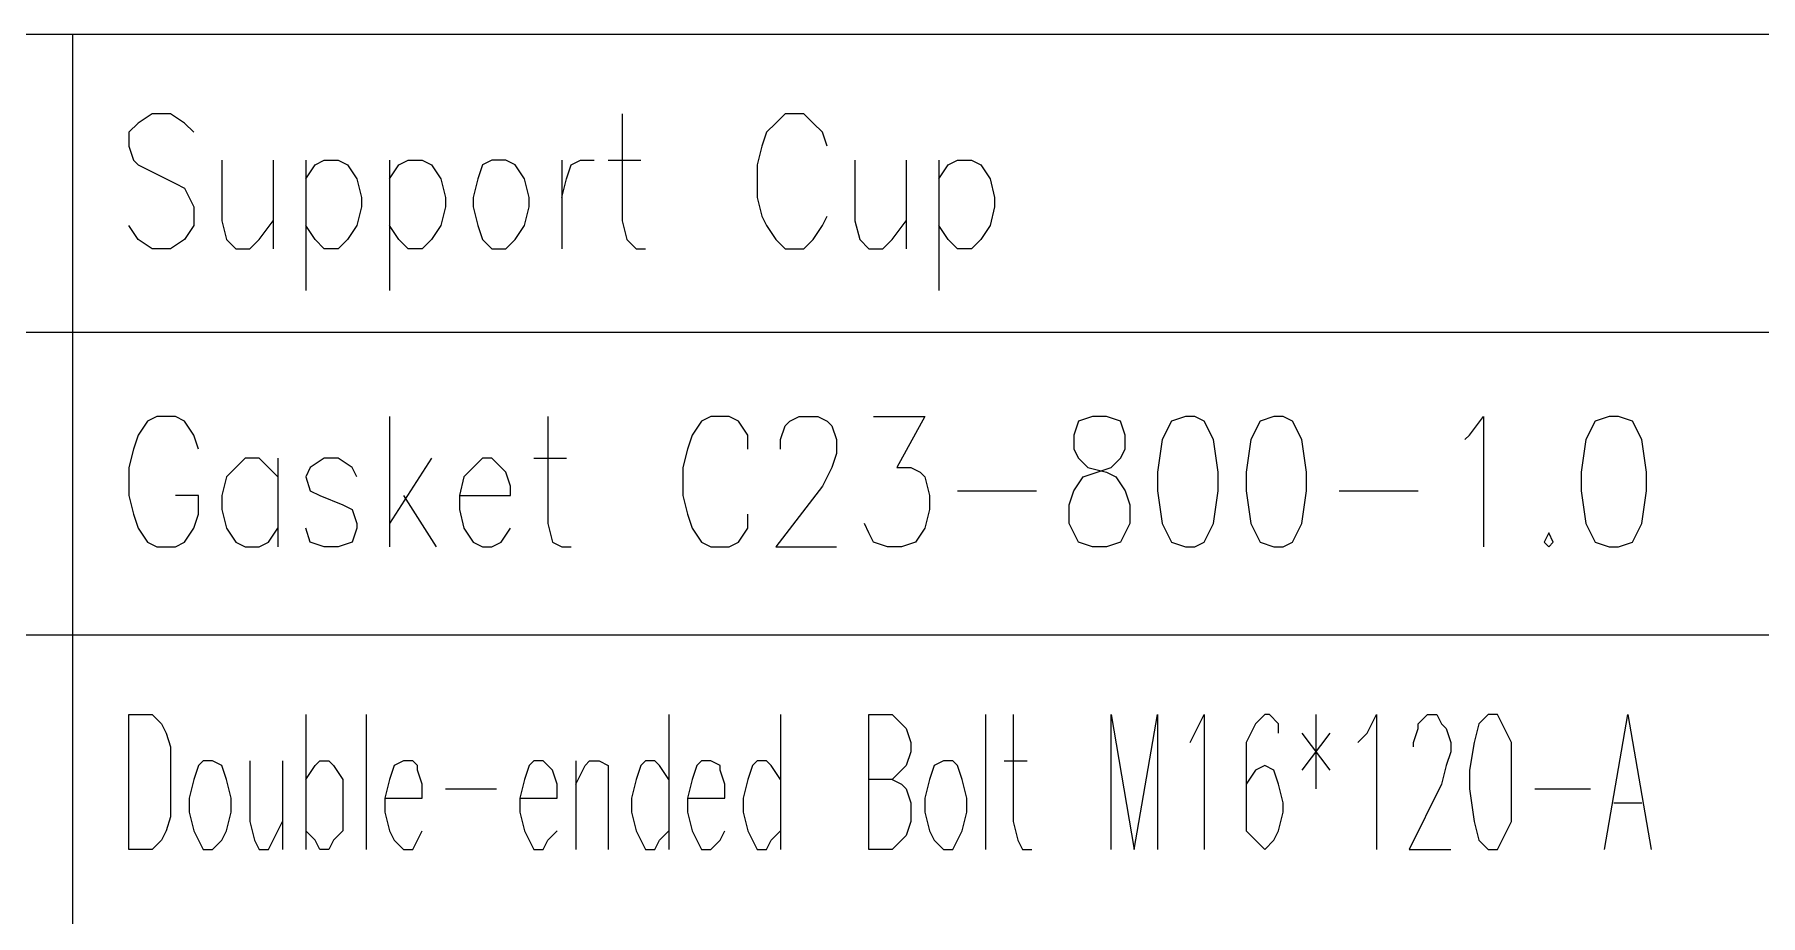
# Model space of a CAD drawing. Extents: x 0.28 to 3.47, y 0.29 to 4.81.
# Drawn here: x 2.6998 to 2.947, y 2.0745 to 2.2007 of the extents above; entities that cross this region are included whole.
import ezdxf

# ---------------------------------------------------------------- set-up
doc = ezdxf.new("R2010")
doc.units = 0
doc.header["$MEASUREMENT"] = 0
doc.linetypes.add('AUSGEZOGEN', pattern=[0])
doc.layers.get('0').update_dxf_attribs({"linetype": 'AUSGEZOGEN'})

msp = doc.modelspace()

# ---------------------------------------------------------------- linework, layer by layer
for points in [[(3.42067, 2.20067), (2.45267, 2.20067)], [(3.42067, 2.20067), (2.45267, 2.20067)], [(3.42067, 2.20067), (2.45267, 2.20067)], [(3.42067, 2.158), (3.42067, 2.20067), (3.42067, 2.20067), (2.45267, 2.20067)], [(3.42067, 2.158), (3.42067, 2.20067), (3.42067, 2.20067), (2.45267, 2.20067)], [(3.42067, 2.158), (3.42067, 2.20067), (3.42067, 2.20067), (2.45267, 2.20067)], [(3.42067, 2.158), (3.42067, 2.20067), (3.42067, 2.20067), (2.45267, 2.20067)], [(3.42067, 2.158), (3.42067, 2.20067), (3.42067, 2.20067), (2.45267, 2.20067)], [(3.42067, 2.158), (3.42067, 2.20067), (3.42067, 2.20067), (2.45267, 2.20067)], [(3.42067, 2.158), (3.42067, 2.20067), (3.42067, 2.20067), (2.45267, 2.20067)], [(3.42067, 2.158), (3.42067, 2.20067), (3.42067, 2.20067), (2.45267, 2.20067)], [(3.42067, 2.158), (3.42067, 2.20067), (3.42067, 2.20067), (2.45267, 2.20067)], [(3.42067, 2.20067), (2.45267, 2.20067)], [(3.42067, 2.158), (3.42067, 2.20067), (3.42067, 2.20067), (2.45267, 2.20067)], [(3.42067, 2.158), (3.42067, 2.20067), (3.42067, 2.20067), (2.45267, 2.20067)], [(3.42067, 2.20067), (2.45267, 2.20067)], [(3.42067, 2.158), (3.42067, 2.20067), (3.42067, 2.20067), (2.45267, 2.20067)], [(3.42067, 2.158), (3.42067, 2.20067), (3.42067, 2.20067), (2.45267, 2.20067)], [(3.42067, 2.158), (3.42067, 2.20067), (3.42067, 2.20067), (2.45267, 2.20067)], [(3.42067, 2.158), (3.42067, 2.20067), (3.42067, 2.20067), (2.45267, 2.20067)], [(3.42067, 2.158), (3.42067, 2.20067), (3.42067, 2.20067), (2.45267, 2.20067)], [(3.42067, 2.158), (3.42067, 2.20067), (3.42067, 2.20067), (2.45267, 2.20067)], [(3.42067, 2.158), (3.42067, 2.20067), (3.42067, 2.20067), (2.45267, 2.20067)], [(3.42067, 2.158), (3.42067, 2.20067), (3.42067, 2.20067), (2.45267, 2.20067)], [(3.42067, 2.20067), (2.45267, 2.20067)], [(3.42067, 2.158), (3.42067, 2.20067), (3.42067, 2.20067), (2.45267, 2.20067)], [(3.42067, 2.158), (3.42067, 2.20067), (3.42067, 2.20067), (2.45267, 2.20067)], [(3.42067, 2.158), (3.42067, 2.20067), (3.42067, 2.20067), (2.45267, 2.20067)], [(3.42067, 2.158), (3.42067, 2.20067), (3.42067, 2.20067), (2.45267, 2.20067)], [(3.42067, 2.20067), (2.45267, 2.20067)], [(3.42067, 2.20067), (2.45267, 2.20067)], [(3.42067, 2.158), (3.42067, 2.20067), (3.42067, 2.20067), (2.45267, 2.20067)], [(3.42067, 2.158), (3.42067, 2.20067), (3.42067, 2.20067), (2.45267, 2.20067)], [(3.42067, 2.158), (3.42067, 2.20067), (3.42067, 2.20067), (2.45267, 2.20067)], [(3.42067, 2.20067), (2.45267, 2.20067)], [(3.42067, 2.20067), (2.45267, 2.20067)], [(3.42067, 2.20067), (2.45267, 2.20067)], [(3.42067, 2.20067), (2.45267, 2.20067)], [(3.42067, 2.158), (3.42067, 2.20067), (3.42067, 2.20067), (2.45267, 2.20067)], [(3.42067, 2.158), (3.42067, 2.20067), (3.42067, 2.20067), (2.45267, 2.20067)], [(3.42067, 2.20067), (2.45267, 2.20067)], [(3.42067, 2.158), (3.42067, 2.20067), (3.42067, 2.20067), (2.45267, 2.20067)], [(3.42067, 2.20067), (2.45267, 2.20067)], [(3.42067, 2.158), (3.42067, 2.20067), (3.42067, 2.20067), (2.45267, 2.20067)], [(3.42067, 2.158), (3.42067, 2.20067), (3.42067, 2.20067), (2.45267, 2.20067)], [(3.42067, 2.158), (3.42067, 2.20067), (3.42067, 2.20067), (2.45267, 2.20067)], [(3.42067, 2.158), (3.42067, 2.20067), (3.42067, 2.20067), (2.45267, 2.20067)], [(3.42067, 2.20067), (2.45267, 2.20067)], [(3.42067, 2.20067), (2.45267, 2.20067)], [(3.42067, 2.20067), (2.45267, 2.20067)], [(3.42067, 2.20067), (2.45267, 2.20067)], [(3.42067, 2.158), (3.42067, 2.20067), (3.42067, 2.20067), (2.45267, 2.20067)], [(3.42067, 2.20067), (2.45267, 2.20067)], [(3.42067, 2.20067), (2.45267, 2.20067)], [(3.42067, 2.20067), (2.45267, 2.20067)], [(3.42067, 2.158), (3.42067, 2.20067), (3.42067, 2.20067), (2.45267, 2.20067)], [(3.42067, 2.20067), (2.45267, 2.20067)], [(3.42067, 2.158), (3.42067, 2.20067), (3.42067, 2.20067), (2.45267, 2.20067)], [(3.42067, 2.158), (3.42067, 2.20067), (3.42067, 2.20067), (2.45267, 2.20067)], [(3.42067, 2.158), (3.42067, 2.20067), (3.42067, 2.20067), (2.45267, 2.20067)], [(3.42067, 2.158), (3.42067, 2.20067), (3.42067, 2.20067), (2.45267, 2.20067)], [(3.42067, 2.158), (3.42067, 2.20067), (3.42067, 2.20067), (2.45267, 2.20067)], [(3.42067, 2.158), (3.42067, 2.20067), (3.42067, 2.20067), (2.45267, 2.20067)], [(3.42067, 2.20067), (2.45267, 2.20067)], [(3.42067, 2.158), (3.42067, 2.20067), (3.42067, 2.20067), (2.45267, 2.20067)], [(3.42067, 2.158), (3.42067, 2.20067), (3.42067, 2.20067), (2.45267, 2.20067)], [(3.42067, 2.20067), (2.45267, 2.20067)], [(3.42067, 2.158), (3.42067, 2.20067), (3.42067, 2.20067), (2.45267, 2.20067)], [(3.42067, 2.20067), (2.45267, 2.20067)], [(3.42067, 2.158), (3.42067, 2.20067), (3.42067, 2.20067), (2.45267, 2.20067)], [(3.42067, 2.158), (3.42067, 2.20067), (3.42067, 2.20067), (2.45267, 2.20067)], [(3.42067, 2.158), (3.42067, 2.20067), (3.42067, 2.20067), (2.45267, 2.20067)], [(3.42067, 2.20067), (2.45267, 2.20067)], [(3.42067, 2.158), (3.42067, 2.20067), (3.42067, 2.20067), (2.45267, 2.20067)], [(3.42067, 2.20067), (2.45267, 2.20067)], [(3.42067, 2.20067), (2.45267, 2.20067)], [(3.42067, 2.20067), (2.45267, 2.20067)], [(3.42067, 2.20067), (2.45267, 2.20067)], [(3.42067, 2.20067), (2.45267, 2.20067)], [(3.42067, 2.20067), (2.45267, 2.20067)], [(3.42067, 2.20067), (2.45267, 2.20067)], [(3.42067, 2.20067), (2.45267, 2.20067)], [(3.42067, 2.20067), (2.45267, 2.20067)], [(3.42067, 2.20067), (2.45267, 2.20067)], [(3.42067, 2.158), (3.42067, 2.20067), (3.42067, 2.20067), (2.45267, 2.20067)], [(3.42067, 2.20067), (2.45267, 2.20067)], [(3.42067, 2.20067), (2.45267, 2.20067)], [(3.42067, 2.20067), (2.45267, 2.20067)], [(3.42067, 2.20067), (2.45267, 2.20067)], [(3.42067, 2.20067), (2.45267, 2.20067)], [(2.70533, 2.158), (2.70533, 2.20067)], [(2.70533, 2.158), (2.70533, 2.20067)], [(2.70533, 2.158), (2.70533, 2.20067)], [(2.70533, 2.158), (2.70533, 2.20067)], [(2.70533, 2.158), (2.70533, 2.20067)], [(2.70533, 2.158), (2.70533, 2.20067)], [(2.70533, 2.158), (2.70533, 2.20067)], [(2.70533, 2.158), (2.70533, 2.20067)], [(2.70533, 2.158), (2.70533, 2.20067)], [(2.70533, 2.158), (2.70533, 2.20067)], [(2.70533, 2.158), (2.70533, 2.20067)], [(2.70533, 2.158), (2.70533, 2.20067)], [(2.70533, 2.158), (2.70533, 2.20067)], [(2.70533, 2.158), (2.70533, 2.20067)], [(2.70533, 2.158), (2.70533, 2.20067)], [(2.70533, 2.158), (2.70533, 2.20067)], [(2.70533, 2.158), (2.70533, 2.20067)], [(2.70533, 2.158), (2.70533, 2.20067)], [(2.70533, 2.158), (2.70533, 2.20067)], [(2.70533, 2.158), (2.70533, 2.20067)], [(2.70533, 2.158), (2.70533, 2.20067)], [(2.70533, 2.158), (2.70533, 2.20067)], [(2.70533, 2.158), (2.70533, 2.20067)], [(2.70533, 2.158), (2.70533, 2.20067)], [(2.70533, 2.158), (2.70533, 2.20067)], [(2.70533, 2.158), (2.70533, 2.20067)], [(2.70533, 2.158), (2.70533, 2.20067)], [(2.70533, 2.158), (2.70533, 2.20067)], [(2.70533, 2.158), (2.70533, 2.20067)], [(2.70533, 2.158), (2.70533, 2.20067)], [(2.70533, 2.158), (2.70533, 2.20067)], [(2.70533, 2.158), (2.70533, 2.20067)], [(2.70533, 2.158), (2.70533, 2.20067)], [(2.70533, 2.158), (2.70533, 2.20067)], [(2.70533, 2.158), (2.70533, 2.20067)], [(2.70533, 2.158), (2.70533, 2.20067)], [(2.70533, 2.158), (2.70533, 2.20067)], [(2.70533, 2.158), (2.70533, 2.20067)], [(2.70533, 2.158), (2.70533, 2.20067)], [(2.70533, 2.158), (2.70533, 2.20067)], [(2.70533, 2.158), (2.70533, 2.20067)], [(2.70533, 2.158), (2.70533, 2.20067)], [(2.70533, 2.158), (2.70533, 2.20067)], [(2.70533, 2.158), (2.70533, 2.20067)], [(2.70533, 2.158), (2.70533, 2.20067)], [(2.70533, 2.158), (2.70533, 2.20067)], [(2.70533, 2.158), (2.70533, 2.20067)], [(2.70533, 2.158), (2.70533, 2.20067)], [(2.70533, 2.158), (2.70533, 2.20067)], [(2.70533, 2.158), (2.70533, 2.20067)], [(2.70533, 2.158), (2.70533, 2.20067)], [(2.70533, 2.158), (2.70533, 2.20067)], [(2.70533, 2.158), (2.70533, 2.20067)], [(2.70533, 2.158), (2.70533, 2.20067)], [(2.70533, 2.158), (2.70533, 2.20067)], [(2.70533, 2.158), (2.70533, 2.20067)], [(2.70533, 2.158), (2.70533, 2.20067)], [(2.70533, 2.158), (2.70533, 2.20067)], [(2.70533, 2.158), (2.70533, 2.20067)], [(2.70533, 2.158), (2.70533, 2.20067)], [(2.70533, 2.158), (2.70533, 2.20067)], [(2.70533, 2.158), (2.70533, 2.20067)], [(2.70533, 2.158), (2.70533, 2.20067)], [(2.70533, 2.158), (2.70533, 2.20067)], [(2.70533, 2.158), (2.70533, 2.20067)], [(2.70533, 2.158), (2.70533, 2.20067)], [(2.70533, 2.158), (2.70533, 2.20067)], [(2.70533, 2.158), (2.70533, 2.20067)], [(2.70533, 2.158), (2.70533, 2.20067)], [(2.70533, 2.158), (2.70533, 2.20067)], [(2.70533, 2.158), (2.70533, 2.20067)], [(2.70533, 2.158), (2.70533, 2.20067)], [(2.70533, 2.158), (2.70533, 2.20067)], [(2.70533, 2.158), (2.70533, 2.20067)], [(2.70533, 2.158), (2.70533, 2.20067)], [(2.70533, 2.158), (2.70533, 2.20067)], [(2.70533, 2.158), (2.70533, 2.20067)], [(2.70533, 2.158), (2.70533, 2.20067)], [(2.70533, 2.158), (2.70533, 2.20067)], [(2.70533, 2.158), (2.70533, 2.20067)], [(2.70533, 2.158), (2.70533, 2.20067)], [(2.70533, 2.158), (2.70533, 2.20067)], [(2.70533, 2.158), (2.70533, 2.20067)], [(2.70533, 2.158), (2.70533, 2.20067)], [(2.70533, 2.158), (2.70533, 2.20067)], [(2.70533, 2.158), (2.70533, 2.20067)], [(2.70533, 2.158), (2.70533, 2.20067)], [(2.70533, 2.158), (2.70533, 2.20067)], [(2.70533, 2.158), (2.70533, 2.20067)], [(2.70533, 2.158), (2.70533, 2.20067)], [(2.72267, 2.18667), (2.72133, 2.188), (2.72133, 2.188), (2.71933, 2.18933), (2.71933, 2.18933), (2.71667, 2.18933), (2.71667, 2.18933), (2.71467, 2.188), (2.71467, 2.188), (2.71333, 2.18667), (2.71333, 2.18667), (2.71333, 2.18467), (2.71333, 2.18467), (2.714, 2.18267), (2.714, 2.18267), (2.71467, 2.182), (2.71467, 2.182), (2.716, 2.18133), (2.716, 2.18133), (2.72, 2.17933), (2.72, 2.17933), (2.72133, 2.17867), (2.72133, 2.17867), (2.722, 2.17733), (2.722, 2.17733), (2.72267, 2.176), (2.72267, 2.176), (2.72267, 2.17333), (2.72267, 2.17333), (2.72133, 2.17133), (2.72133, 2.17133), (2.71933, 2.17), (2.71933, 2.17), (2.71667, 2.17), (2.71667, 2.17), (2.71467, 2.17133), (2.71467, 2.17133), (2.71333, 2.17333)], [(2.784, 2.18933), (2.784, 2.174), (2.784, 2.174), (2.78467, 2.17133), (2.78467, 2.17133), (2.786, 2.17), (2.786, 2.17), (2.78733, 2.17)], [(2.81333, 2.18467), (2.81267, 2.18667), (2.81267, 2.18667), (2.81133, 2.188), (2.81133, 2.188), (2.81, 2.18933), (2.81, 2.18933), (2.80733, 2.18933), (2.80733, 2.18933), (2.806, 2.188), (2.806, 2.188), (2.80467, 2.18667), (2.80467, 2.18667), (2.804, 2.18467), (2.804, 2.18467), (2.80333, 2.182), (2.80333, 2.182), (2.80333, 2.17733), (2.80333, 2.17733), (2.804, 2.17467), (2.804, 2.17467), (2.80467, 2.17333), (2.80467, 2.17333), (2.806, 2.17133), (2.806, 2.17133), (2.80733, 2.17), (2.80733, 2.17), (2.81, 2.17), (2.81, 2.17), (2.81133, 2.17133), (2.81133, 2.17133), (2.81267, 2.17333), (2.81267, 2.17333), (2.81333, 2.17467)], [(2.72667, 2.18267), (2.72667, 2.174), (2.72667, 2.174), (2.72733, 2.17133), (2.72733, 2.17133), (2.72867, 2.17), (2.72867, 2.17), (2.73067, 2.17), (2.73067, 2.17), (2.732, 2.17133), (2.732, 2.17133), (2.734, 2.174)], [(2.734, 2.18267), (2.734, 2.17)], [(2.73867, 2.18267), (2.73867, 2.164)], [(2.73867, 2.18), (2.74, 2.182), (2.74, 2.182), (2.74133, 2.18267), (2.74133, 2.18267), (2.74333, 2.18267), (2.74333, 2.18267), (2.74467, 2.182), (2.74467, 2.182), (2.746, 2.18), (2.746, 2.18), (2.74667, 2.17733), (2.74667, 2.17733), (2.74667, 2.176), (2.74667, 2.176), (2.746, 2.17333), (2.746, 2.17333), (2.74467, 2.17133), (2.74467, 2.17133), (2.74333, 2.17), (2.74333, 2.17), (2.74133, 2.17), (2.74133, 2.17), (2.74, 2.17133), (2.74, 2.17133), (2.73867, 2.17333)], [(2.75067, 2.18267), (2.75067, 2.164)], [(2.75067, 2.18), (2.752, 2.182), (2.752, 2.182), (2.75333, 2.18267), (2.75333, 2.18267), (2.75533, 2.18267), (2.75533, 2.18267), (2.75667, 2.182), (2.75667, 2.182), (2.758, 2.18), (2.758, 2.18), (2.75867, 2.17733), (2.75867, 2.17733), (2.75867, 2.176), (2.75867, 2.176), (2.758, 2.17333), (2.758, 2.17333), (2.75667, 2.17133), (2.75667, 2.17133), (2.75533, 2.17), (2.75533, 2.17), (2.75333, 2.17), (2.75333, 2.17), (2.752, 2.17133), (2.752, 2.17133), (2.75067, 2.17333)], [(2.76533, 2.18267), (2.764, 2.182), (2.764, 2.182), (2.76333, 2.18), (2.76333, 2.18), (2.76267, 2.17733), (2.76267, 2.17733), (2.76267, 2.176), (2.76267, 2.176), (2.76333, 2.17333), (2.76333, 2.17333), (2.764, 2.17133), (2.764, 2.17133), (2.76533, 2.17), (2.76533, 2.17), (2.76733, 2.17), (2.76733, 2.17), (2.76867, 2.17133), (2.76867, 2.17133), (2.77, 2.17333), (2.77, 2.17333), (2.77067, 2.176), (2.77067, 2.176), (2.77067, 2.17733), (2.77067, 2.17733), (2.77, 2.18), (2.77, 2.18), (2.76867, 2.182), (2.76867, 2.182), (2.76733, 2.18267), (2.76733, 2.18267), (2.76533, 2.18267), (2.76533, 2.18267)], [(2.77533, 2.18267), (2.77533, 2.17)], [(2.77533, 2.17733), (2.776, 2.18), (2.776, 2.18), (2.77667, 2.182), (2.77667, 2.182), (2.778, 2.18267), (2.778, 2.18267), (2.78, 2.18267)], [(2.782, 2.18267), (2.78667, 2.18267)], [(2.81733, 2.18267), (2.81733, 2.174), (2.81733, 2.174), (2.818, 2.17133), (2.818, 2.17133), (2.81933, 2.17), (2.81933, 2.17), (2.82133, 2.17), (2.82133, 2.17), (2.82267, 2.17133), (2.82267, 2.17133), (2.82467, 2.174)], [(2.82467, 2.18267), (2.82467, 2.17)], [(2.82933, 2.18267), (2.82933, 2.164)], [(2.82933, 2.18), (2.83067, 2.182), (2.83067, 2.182), (2.832, 2.18267), (2.832, 2.18267), (2.834, 2.18267), (2.834, 2.18267), (2.83533, 2.182), (2.83533, 2.182), (2.83667, 2.18), (2.83667, 2.18), (2.83733, 2.17733), (2.83733, 2.17733), (2.83733, 2.176), (2.83733, 2.176), (2.83667, 2.17333), (2.83667, 2.17333), (2.83533, 2.17133), (2.83533, 2.17133), (2.834, 2.17), (2.834, 2.17), (2.832, 2.17), (2.832, 2.17), (2.83067, 2.17133), (2.83067, 2.17133), (2.82933, 2.17333)], [(3.42067, 2.158), (2.45267, 2.158)], [(3.42067, 2.158), (2.45267, 2.158)], [(3.42067, 2.11467), (3.42067, 2.158), (3.42067, 2.158), (2.45267, 2.158)], [(3.42067, 2.11467), (3.42067, 2.158), (3.42067, 2.158), (2.45267, 2.158)], [(3.42067, 2.11467), (3.42067, 2.158), (3.42067, 2.158), (2.45267, 2.158)], [(3.42067, 2.11467), (3.42067, 2.158), (3.42067, 2.158), (2.45267, 2.158)], [(3.42067, 2.11467), (3.42067, 2.158), (3.42067, 2.158), (2.45267, 2.158)], [(3.42067, 2.11467), (3.42067, 2.158), (3.42067, 2.158), (2.45267, 2.158)], [(3.42067, 2.11467), (3.42067, 2.158), (3.42067, 2.158), (2.45267, 2.158)], [(3.42067, 2.11467), (3.42067, 2.158), (3.42067, 2.158), (2.45267, 2.158)], [(3.42067, 2.11467), (3.42067, 2.158), (3.42067, 2.158), (2.45267, 2.158)], [(3.42067, 2.11467), (3.42067, 2.158), (3.42067, 2.158), (2.45267, 2.158)], [(3.42067, 2.11467), (3.42067, 2.158), (3.42067, 2.158), (2.45267, 2.158)], [(3.42067, 2.11467), (3.42067, 2.158), (3.42067, 2.158), (2.45267, 2.158)], [(3.42067, 2.11467), (3.42067, 2.158), (3.42067, 2.158), (2.45267, 2.158)], [(3.42067, 2.11467), (3.42067, 2.158), (3.42067, 2.158), (2.45267, 2.158)], [(3.42067, 2.11467), (3.42067, 2.158), (3.42067, 2.158), (2.45267, 2.158)], [(2.70533, 2.11467), (2.70533, 2.158)], [(2.70533, 2.11467), (2.70533, 2.158)], [(2.70533, 2.11467), (2.70533, 2.158)], [(2.70533, 2.11467), (2.70533, 2.158)], [(2.70533, 2.11467), (2.70533, 2.158)], [(2.70533, 2.11467), (2.70533, 2.158)], [(2.70533, 2.11467), (2.70533, 2.158)], [(2.70533, 2.11467), (2.70533, 2.158)], [(2.70533, 2.11467), (2.70533, 2.158)], [(2.70533, 2.11467), (2.70533, 2.158)], [(2.70533, 2.11467), (2.70533, 2.158)], [(2.70533, 2.11467), (2.70533, 2.158)], [(2.70533, 2.11467), (2.70533, 2.158)], [(2.70533, 2.11467), (2.70533, 2.158)], [(2.70533, 2.11467), (2.70533, 2.158)], [(2.70533, 2.11467), (2.70533, 2.158)], [(2.70533, 2.11467), (2.70533, 2.158)], [(2.72333, 2.14133), (2.72267, 2.14333), (2.72267, 2.14333), (2.72133, 2.14533), (2.72133, 2.14533), (2.72, 2.146), (2.72, 2.146), (2.71733, 2.146), (2.71733, 2.146), (2.716, 2.14533), (2.716, 2.14533), (2.71467, 2.14333), (2.71467, 2.14333), (2.714, 2.14133), (2.714, 2.14133), (2.71333, 2.13867), (2.71333, 2.13867), (2.71333, 2.13467), (2.71333, 2.13467), (2.714, 2.132), (2.714, 2.132), (2.71467, 2.13), (2.71467, 2.13), (2.716, 2.128), (2.716, 2.128), (2.71733, 2.12733), (2.71733, 2.12733), (2.72, 2.12733), (2.72, 2.12733), (2.72133, 2.128), (2.72133, 2.128), (2.72267, 2.13), (2.72267, 2.13), (2.72333, 2.132), (2.72333, 2.132), (2.72333, 2.13467), (2.72333, 2.13467), (2.72, 2.13467)], [(2.75067, 2.146), (2.75067, 2.12733)], [(2.77333, 2.146), (2.77333, 2.13067), (2.77333, 2.13067), (2.774, 2.128), (2.774, 2.128), (2.77533, 2.12733), (2.77533, 2.12733), (2.77667, 2.12733)], [(2.802, 2.14133), (2.802, 2.14333), (2.802, 2.14333), (2.80067, 2.14533), (2.80067, 2.14533), (2.79933, 2.146), (2.79933, 2.146), (2.79667, 2.146), (2.79667, 2.146), (2.79533, 2.14533), (2.79533, 2.14533), (2.794, 2.14333), (2.794, 2.14333), (2.79333, 2.14133), (2.79333, 2.14133), (2.79267, 2.13867), (2.79267, 2.13867), (2.79267, 2.13467), (2.79267, 2.13467), (2.79333, 2.132), (2.79333, 2.132), (2.794, 2.13), (2.794, 2.13), (2.79533, 2.128), (2.79533, 2.128), (2.79667, 2.12733), (2.79667, 2.12733), (2.79933, 2.12733), (2.79933, 2.12733), (2.80067, 2.128), (2.80067, 2.128), (2.802, 2.13), (2.802, 2.13), (2.802, 2.132)], [(2.80667, 2.14133), (2.80667, 2.14267), (2.80667, 2.14267), (2.80733, 2.14467), (2.80733, 2.14467), (2.808, 2.14533), (2.808, 2.14533), (2.80933, 2.146), (2.80933, 2.146), (2.812, 2.146), (2.812, 2.146), (2.81333, 2.14533), (2.81333, 2.14533), (2.814, 2.14467), (2.814, 2.14467), (2.81467, 2.14267), (2.81467, 2.14267), (2.81467, 2.14067), (2.81467, 2.14067), (2.814, 2.13867), (2.814, 2.13867), (2.81267, 2.136), (2.81267, 2.136), (2.806, 2.12733), (2.806, 2.12733), (2.81467, 2.12733)], [(2.82, 2.146), (2.82733, 2.146), (2.82733, 2.146), (2.82333, 2.13867), (2.82333, 2.13867), (2.82533, 2.13867), (2.82533, 2.13867), (2.82667, 2.138), (2.82667, 2.138), (2.82733, 2.13733), (2.82733, 2.13733), (2.828, 2.13467), (2.828, 2.13467), (2.828, 2.13267), (2.828, 2.13267), (2.82733, 2.13), (2.82733, 2.13), (2.826, 2.128), (2.826, 2.128), (2.824, 2.12733), (2.824, 2.12733), (2.822, 2.12733), (2.822, 2.12733), (2.82, 2.128), (2.82, 2.128), (2.81933, 2.12933), (2.81933, 2.12933), (2.81867, 2.13067)], [(2.85133, 2.146), (2.84933, 2.14533), (2.84933, 2.14533), (2.84867, 2.14333), (2.84867, 2.14333), (2.84867, 2.14133), (2.84867, 2.14133), (2.84933, 2.14), (2.84933, 2.14), (2.85067, 2.13867), (2.85067, 2.13867), (2.85333, 2.138), (2.85333, 2.138), (2.85467, 2.13733), (2.85467, 2.13733), (2.856, 2.13533), (2.856, 2.13533), (2.85667, 2.13333), (2.85667, 2.13333), (2.85667, 2.13067), (2.85667, 2.13067), (2.856, 2.12933), (2.856, 2.12933), (2.85533, 2.128), (2.85533, 2.128), (2.85333, 2.12733), (2.85333, 2.12733), (2.85133, 2.12733), (2.85133, 2.12733), (2.84933, 2.128), (2.84933, 2.128), (2.84867, 2.12933), (2.84867, 2.12933), (2.848, 2.13067), (2.848, 2.13067), (2.848, 2.13333), (2.848, 2.13333), (2.84867, 2.13533), (2.84867, 2.13533), (2.85, 2.13733), (2.85, 2.13733), (2.852, 2.138), (2.852, 2.138), (2.854, 2.13867), (2.854, 2.13867), (2.85533, 2.14), (2.85533, 2.14), (2.856, 2.14133), (2.856, 2.14133), (2.856, 2.14333), (2.856, 2.14333), (2.85533, 2.14533), (2.85533, 2.14533), (2.85333, 2.146), (2.85333, 2.146), (2.85133, 2.146), (2.85133, 2.146)], [(2.86467, 2.146), (2.86267, 2.14533), (2.86267, 2.14533), (2.86133, 2.14267), (2.86133, 2.14267), (2.86067, 2.138), (2.86067, 2.138), (2.86067, 2.13533), (2.86067, 2.13533), (2.86133, 2.13067), (2.86133, 2.13067), (2.86267, 2.128), (2.86267, 2.128), (2.86467, 2.12733), (2.86467, 2.12733), (2.866, 2.12733), (2.866, 2.12733), (2.86733, 2.128), (2.86733, 2.128), (2.86867, 2.13067), (2.86867, 2.13067), (2.86933, 2.13533), (2.86933, 2.13533), (2.86933, 2.138), (2.86933, 2.138), (2.86867, 2.14267), (2.86867, 2.14267), (2.86733, 2.14533), (2.86733, 2.14533), (2.866, 2.146), (2.866, 2.146), (2.86467, 2.146), (2.86467, 2.146)], [(2.87733, 2.146), (2.87533, 2.14533), (2.87533, 2.14533), (2.874, 2.14267), (2.874, 2.14267), (2.87333, 2.138), (2.87333, 2.138), (2.87333, 2.13533), (2.87333, 2.13533), (2.874, 2.13067), (2.874, 2.13067), (2.87533, 2.128), (2.87533, 2.128), (2.87733, 2.12733), (2.87733, 2.12733), (2.87867, 2.12733), (2.87867, 2.12733), (2.88, 2.128), (2.88, 2.128), (2.88133, 2.13067), (2.88133, 2.13067), (2.882, 2.13533), (2.882, 2.13533), (2.882, 2.138), (2.882, 2.138), (2.88133, 2.14267), (2.88133, 2.14267), (2.88, 2.14533), (2.88, 2.14533), (2.87867, 2.146), (2.87867, 2.146), (2.87733, 2.146), (2.87733, 2.146)], [(2.90467, 2.14267), (2.90533, 2.14333), (2.90533, 2.14333), (2.90733, 2.146), (2.90733, 2.146), (2.90733, 2.12733)], [(2.92533, 2.146), (2.92333, 2.14533), (2.92333, 2.14533), (2.922, 2.14267), (2.922, 2.14267), (2.92133, 2.138), (2.92133, 2.138), (2.92133, 2.13533), (2.92133, 2.13533), (2.922, 2.13067), (2.922, 2.13067), (2.92333, 2.128), (2.92333, 2.128), (2.92533, 2.12733), (2.92533, 2.12733), (2.92667, 2.12733), (2.92667, 2.12733), (2.92867, 2.128), (2.92867, 2.128), (2.93, 2.13067), (2.93, 2.13067), (2.93067, 2.13533), (2.93067, 2.13533), (2.93067, 2.138), (2.93067, 2.138), (2.93, 2.14267), (2.93, 2.14267), (2.92867, 2.14533), (2.92867, 2.14533), (2.92667, 2.146), (2.92667, 2.146), (2.92533, 2.146), (2.92533, 2.146)], [(2.73467, 2.13733), (2.73333, 2.13867), (2.73333, 2.13867), (2.732, 2.14), (2.732, 2.14), (2.73, 2.14), (2.73, 2.14), (2.72867, 2.13867), (2.72867, 2.13867), (2.72733, 2.13733), (2.72733, 2.13733), (2.72667, 2.13467), (2.72667, 2.13467), (2.72667, 2.13267), (2.72667, 2.13267), (2.72733, 2.13), (2.72733, 2.13), (2.72867, 2.128), (2.72867, 2.128), (2.73, 2.12733), (2.73, 2.12733), (2.732, 2.12733), (2.732, 2.12733), (2.73333, 2.128), (2.73333, 2.128), (2.73467, 2.13)], [(2.73467, 2.14), (2.73467, 2.12733)], [(2.746, 2.13733), (2.74533, 2.13867), (2.74533, 2.13867), (2.74333, 2.14), (2.74333, 2.14), (2.74133, 2.14), (2.74133, 2.14), (2.73933, 2.13867), (2.73933, 2.13867), (2.73867, 2.13733), (2.73867, 2.13733), (2.73933, 2.13533), (2.73933, 2.13533), (2.74067, 2.13467), (2.74067, 2.13467), (2.744, 2.13333), (2.744, 2.13333), (2.74533, 2.13267), (2.74533, 2.13267), (2.746, 2.13067), (2.746, 2.13067), (2.746, 2.13), (2.746, 2.13), (2.74533, 2.128), (2.74533, 2.128), (2.74333, 2.12733), (2.74333, 2.12733), (2.74133, 2.12733), (2.74133, 2.12733), (2.73933, 2.128), (2.73933, 2.128), (2.73867, 2.13)], [(2.75667, 2.14), (2.75067, 2.13067)], [(2.76067, 2.13467), (2.768, 2.13467), (2.768, 2.13467), (2.768, 2.136), (2.768, 2.136), (2.76733, 2.138), (2.76733, 2.138), (2.76667, 2.13867), (2.76667, 2.13867), (2.76533, 2.14), (2.76533, 2.14), (2.764, 2.14), (2.764, 2.14), (2.76267, 2.13867), (2.76267, 2.13867), (2.76133, 2.13733), (2.76133, 2.13733), (2.76067, 2.13467), (2.76067, 2.13467), (2.76067, 2.13267), (2.76067, 2.13267), (2.76133, 2.13), (2.76133, 2.13), (2.76267, 2.128), (2.76267, 2.128), (2.764, 2.12733), (2.764, 2.12733), (2.76533, 2.12733), (2.76533, 2.12733), (2.76667, 2.128), (2.76667, 2.128), (2.768, 2.13)], [(2.77133, 2.14), (2.776, 2.14)], [(2.75267, 2.13467), (2.75733, 2.12733)], [(2.832, 2.13533), (2.84333, 2.13533)], [(2.88667, 2.13533), (2.898, 2.13533)], [(2.91667, 2.12933), (2.916, 2.128), (2.916, 2.128), (2.91667, 2.12733), (2.91667, 2.12733), (2.91733, 2.128), (2.91733, 2.128), (2.91667, 2.12933), (2.91667, 2.12933)], [(3.42067, 2.11467), (2.45267, 2.11467)], [(2.70533, 2.072), (2.70533, 2.11467)], [(2.71333, 2.084), (2.71333, 2.10333), (2.71333, 2.10333), (2.71667, 2.10333), (2.71667, 2.10333), (2.718, 2.102), (2.718, 2.102), (2.71867, 2.10067), (2.71867, 2.10067), (2.71933, 2.09867), (2.71933, 2.09867), (2.71933, 2.08867), (2.71933, 2.08867), (2.71867, 2.08667), (2.71867, 2.08667), (2.718, 2.08533), (2.718, 2.08533), (2.71667, 2.084), (2.71667, 2.084), (2.71333, 2.084), (2.71333, 2.084)], [(2.73867, 2.10333), (2.73867, 2.084)], [(2.74733, 2.10333), (2.74733, 2.084)], [(2.79067, 2.10333), (2.79067, 2.084)], [(2.80667, 2.10333), (2.80667, 2.084)], [(2.81933, 2.084), (2.81933, 2.10333), (2.81933, 2.10333), (2.82267, 2.10333), (2.82267, 2.10333), (2.824, 2.102), (2.824, 2.102), (2.82467, 2.10133), (2.82467, 2.10133), (2.82533, 2.09933), (2.82533, 2.09933), (2.82533, 2.098), (2.82533, 2.098), (2.82467, 2.096), (2.82467, 2.096), (2.824, 2.09533), (2.824, 2.09533), (2.82267, 2.094), (2.82267, 2.094), (2.81933, 2.094)], [(2.836, 2.10333), (2.836, 2.084)], [(2.84, 2.10333), (2.84, 2.088), (2.84, 2.088), (2.84067, 2.08533), (2.84067, 2.08533), (2.84133, 2.084), (2.84133, 2.084), (2.84267, 2.084)], [(2.854, 2.084), (2.854, 2.10333), (2.854, 2.10333), (2.85733, 2.084), (2.85733, 2.084), (2.86067, 2.10333), (2.86067, 2.10333), (2.86067, 2.084)], [(2.86533, 2.09933), (2.866, 2.10067), (2.866, 2.10067), (2.86733, 2.10333), (2.86733, 2.10333), (2.86733, 2.084)], [(2.878, 2.10067), (2.878, 2.102), (2.878, 2.102), (2.87667, 2.10333), (2.87667, 2.10333), (2.876, 2.10333), (2.876, 2.10333), (2.87467, 2.102), (2.87467, 2.102), (2.87333, 2.09933), (2.87333, 2.09933), (2.87333, 2.08667), (2.87333, 2.08667), (2.87467, 2.08533), (2.87467, 2.08533), (2.876, 2.084), (2.876, 2.084), (2.87733, 2.08533), (2.87733, 2.08533), (2.878, 2.08667), (2.878, 2.08667), (2.87867, 2.08933), (2.87867, 2.08933), (2.87867, 2.09067), (2.87867, 2.09067), (2.878, 2.09333), (2.878, 2.09333), (2.87733, 2.09533), (2.87733, 2.09533), (2.876, 2.096), (2.876, 2.096), (2.87467, 2.09533), (2.87467, 2.09533), (2.87333, 2.09333), (2.87333, 2.09333), (2.87333, 2.09067)], [(2.88333, 2.10333), (2.88333, 2.09267)], [(2.88933, 2.09933), (2.89067, 2.10067), (2.89067, 2.10067), (2.892, 2.10333), (2.892, 2.10333), (2.892, 2.084)], [(2.89733, 2.09867), (2.89733, 2.09933), (2.89733, 2.09933), (2.898, 2.10133), (2.898, 2.10133), (2.898, 2.102), (2.898, 2.102), (2.89933, 2.10333), (2.89933, 2.10333), (2.90067, 2.10333), (2.90067, 2.10333), (2.90133, 2.102), (2.90133, 2.102), (2.902, 2.10133), (2.902, 2.10133), (2.90267, 2.09933), (2.90267, 2.09933), (2.90267, 2.098), (2.90267, 2.098), (2.902, 2.096), (2.902, 2.096), (2.90133, 2.09333), (2.90133, 2.09333), (2.89667, 2.084), (2.89667, 2.084), (2.90267, 2.084)], [(2.908, 2.10333), (2.90667, 2.102), (2.90667, 2.102), (2.906, 2.09933), (2.906, 2.09933), (2.90533, 2.09533), (2.90533, 2.09533), (2.90533, 2.09267), (2.90533, 2.09267), (2.906, 2.088), (2.906, 2.088), (2.90667, 2.08533), (2.90667, 2.08533), (2.908, 2.084), (2.908, 2.084), (2.90933, 2.084), (2.90933, 2.084), (2.91, 2.08533), (2.91, 2.08533), (2.91133, 2.088), (2.91133, 2.088), (2.91133, 2.09933), (2.91133, 2.09933), (2.91, 2.102), (2.91, 2.102), (2.90933, 2.10333), (2.90933, 2.10333), (2.908, 2.10333), (2.908, 2.10333)], [(2.92467, 2.084), (2.928, 2.10333), (2.928, 2.10333), (2.93133, 2.084)], [(2.88133, 2.10067), (2.88533, 2.09533)], [(2.88533, 2.10067), (2.88133, 2.09533)], [(2.724, 2.09667), (2.72333, 2.096), (2.72333, 2.096), (2.72267, 2.094), (2.72267, 2.094), (2.722, 2.09133), (2.722, 2.09133), (2.722, 2.08933), (2.722, 2.08933), (2.72267, 2.08667), (2.72267, 2.08667), (2.72333, 2.08533), (2.72333, 2.08533), (2.724, 2.084), (2.724, 2.084), (2.72533, 2.084), (2.72533, 2.084), (2.72667, 2.08533), (2.72667, 2.08533), (2.72733, 2.08667), (2.72733, 2.08667), (2.728, 2.08933), (2.728, 2.08933), (2.728, 2.09133), (2.728, 2.09133), (2.72733, 2.094), (2.72733, 2.094), (2.72667, 2.096), (2.72667, 2.096), (2.72533, 2.09667), (2.72533, 2.09667), (2.724, 2.09667), (2.724, 2.09667)], [(2.73067, 2.09667), (2.73067, 2.088), (2.73067, 2.088), (2.73133, 2.08533), (2.73133, 2.08533), (2.732, 2.084), (2.732, 2.084), (2.73333, 2.084), (2.73333, 2.084), (2.734, 2.08533), (2.734, 2.08533), (2.73533, 2.088)], [(2.73533, 2.09667), (2.73533, 2.084)], [(2.73867, 2.094), (2.74, 2.096), (2.74, 2.096), (2.74067, 2.09667), (2.74067, 2.09667), (2.742, 2.09667), (2.742, 2.09667), (2.74267, 2.096), (2.74267, 2.096), (2.744, 2.094), (2.744, 2.094), (2.744, 2.08667), (2.744, 2.08667), (2.74267, 2.08533), (2.74267, 2.08533), (2.742, 2.084), (2.742, 2.084), (2.74067, 2.084), (2.74067, 2.084), (2.74, 2.08533), (2.74, 2.08533), (2.73867, 2.08667)], [(2.75, 2.09133), (2.75533, 2.09133), (2.75533, 2.09133), (2.75533, 2.09333), (2.75533, 2.09333), (2.75467, 2.09533), (2.75467, 2.09533), (2.75467, 2.096), (2.75467, 2.096), (2.754, 2.09667), (2.754, 2.09667), (2.75267, 2.09667), (2.75267, 2.09667), (2.75133, 2.096), (2.75133, 2.096), (2.75067, 2.094), (2.75067, 2.094), (2.75, 2.09133), (2.75, 2.09133), (2.75, 2.08933), (2.75, 2.08933), (2.75067, 2.08667), (2.75067, 2.08667), (2.75133, 2.08533), (2.75133, 2.08533), (2.75267, 2.084), (2.75267, 2.084), (2.754, 2.084), (2.754, 2.084), (2.75467, 2.08533), (2.75467, 2.08533), (2.75533, 2.08667)], [(2.76933, 2.09133), (2.77467, 2.09133), (2.77467, 2.09133), (2.77467, 2.09333), (2.77467, 2.09333), (2.774, 2.09533), (2.774, 2.09533), (2.77333, 2.096), (2.77333, 2.096), (2.77267, 2.09667), (2.77267, 2.09667), (2.77133, 2.09667), (2.77133, 2.09667), (2.77067, 2.096), (2.77067, 2.096), (2.77, 2.094), (2.77, 2.094), (2.76933, 2.09133), (2.76933, 2.09133), (2.76933, 2.08933), (2.76933, 2.08933), (2.77, 2.08667), (2.77, 2.08667), (2.77067, 2.08533), (2.77067, 2.08533), (2.77133, 2.084), (2.77133, 2.084), (2.77267, 2.084), (2.77267, 2.084), (2.77333, 2.08533), (2.77333, 2.08533), (2.77467, 2.08667)], [(2.77733, 2.09667), (2.77733, 2.084)], [(2.77733, 2.09333), (2.77867, 2.096), (2.77867, 2.096), (2.77933, 2.09667), (2.77933, 2.09667), (2.78067, 2.09667), (2.78067, 2.09667), (2.782, 2.096), (2.782, 2.096), (2.782, 2.084)], [(2.79067, 2.094), (2.78933, 2.096), (2.78933, 2.096), (2.78867, 2.09667), (2.78867, 2.09667), (2.78733, 2.09667), (2.78733, 2.09667), (2.78667, 2.096), (2.78667, 2.096), (2.786, 2.094), (2.786, 2.094), (2.78533, 2.09133), (2.78533, 2.09133), (2.78533, 2.08933), (2.78533, 2.08933), (2.786, 2.08667), (2.786, 2.08667), (2.78667, 2.08533), (2.78667, 2.08533), (2.78733, 2.084), (2.78733, 2.084), (2.78867, 2.084), (2.78867, 2.084), (2.78933, 2.08533), (2.78933, 2.08533), (2.79067, 2.08667)], [(2.79333, 2.09133), (2.79867, 2.09133), (2.79867, 2.09133), (2.79867, 2.09333), (2.79867, 2.09333), (2.798, 2.09533), (2.798, 2.09533), (2.798, 2.096), (2.798, 2.096), (2.79667, 2.09667), (2.79667, 2.09667), (2.79533, 2.09667), (2.79533, 2.09667), (2.79467, 2.096), (2.79467, 2.096), (2.794, 2.094), (2.794, 2.094), (2.79333, 2.09133), (2.79333, 2.09133), (2.79333, 2.08933), (2.79333, 2.08933), (2.794, 2.08667), (2.794, 2.08667), (2.79467, 2.08533), (2.79467, 2.08533), (2.79533, 2.084), (2.79533, 2.084), (2.79667, 2.084), (2.79667, 2.084), (2.798, 2.08533), (2.798, 2.08533), (2.79867, 2.08667)], [(2.80667, 2.094), (2.80533, 2.096), (2.80533, 2.096), (2.80467, 2.09667), (2.80467, 2.09667), (2.80333, 2.09667), (2.80333, 2.09667), (2.80267, 2.096), (2.80267, 2.096), (2.802, 2.094), (2.802, 2.094), (2.80133, 2.09133), (2.80133, 2.09133), (2.80133, 2.08933), (2.80133, 2.08933), (2.802, 2.08667), (2.802, 2.08667), (2.80267, 2.08533), (2.80267, 2.08533), (2.80333, 2.084), (2.80333, 2.084), (2.80467, 2.084), (2.80467, 2.084), (2.80533, 2.08533), (2.80533, 2.08533), (2.80667, 2.08667)], [(2.83, 2.09667), (2.82867, 2.096), (2.82867, 2.096), (2.828, 2.094), (2.828, 2.094), (2.82733, 2.09133), (2.82733, 2.09133), (2.82733, 2.08933), (2.82733, 2.08933), (2.828, 2.08667), (2.828, 2.08667), (2.82867, 2.08533), (2.82867, 2.08533), (2.83, 2.084), (2.83, 2.084), (2.83133, 2.084), (2.83133, 2.084), (2.832, 2.08533), (2.832, 2.08533), (2.83267, 2.08667), (2.83267, 2.08667), (2.83333, 2.08933), (2.83333, 2.08933), (2.83333, 2.09133), (2.83333, 2.09133), (2.83267, 2.094), (2.83267, 2.094), (2.832, 2.096), (2.832, 2.096), (2.83133, 2.09667), (2.83133, 2.09667), (2.83, 2.09667), (2.83, 2.09667)], [(2.83867, 2.09667), (2.842, 2.09667)], [(2.82267, 2.094), (2.824, 2.09333), (2.824, 2.09333), (2.82467, 2.09267), (2.82467, 2.09267), (2.82533, 2.09067), (2.82533, 2.09067), (2.82533, 2.088), (2.82533, 2.088), (2.82467, 2.086), (2.82467, 2.086), (2.824, 2.08533), (2.824, 2.08533), (2.82267, 2.084), (2.82267, 2.084), (2.81933, 2.084)], [(2.75867, 2.09267), (2.766, 2.09267)], [(2.91467, 2.09267), (2.92267, 2.09267)], [(2.926, 2.09067), (2.93, 2.09067)]]:
    msp.add_lwpolyline(points)

doc.saveas('drawing.dxf')
